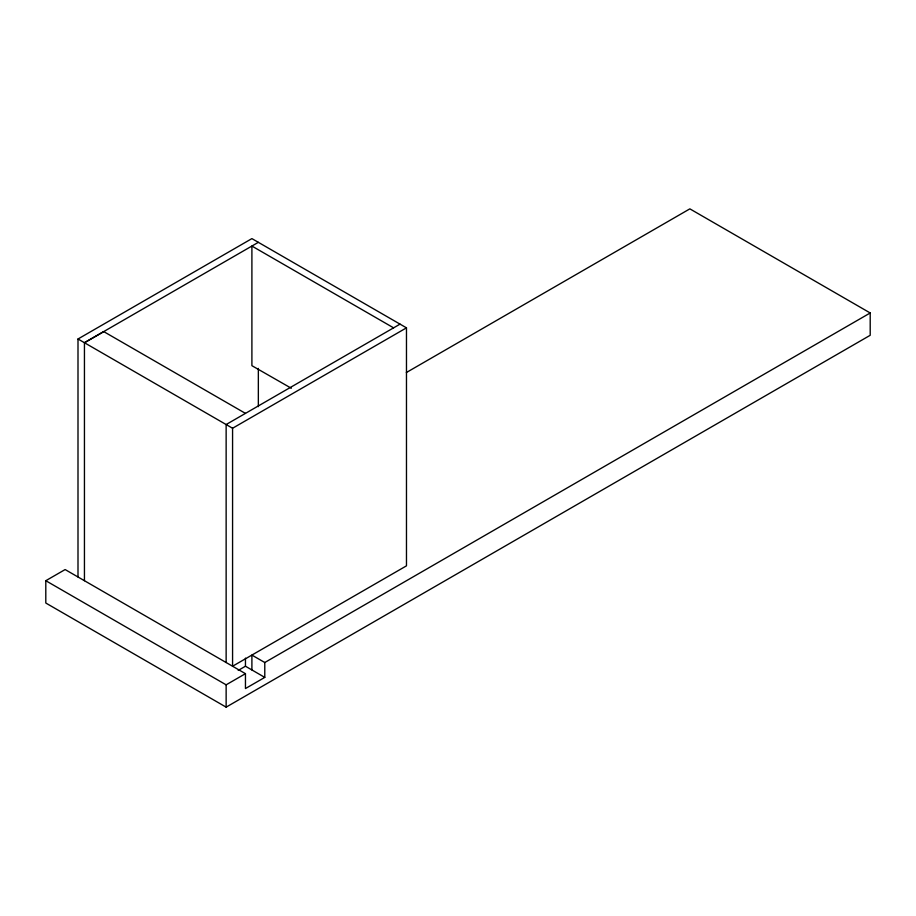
<?xml version="1.0" encoding="UTF-8"?>
<svg xmlns="http://www.w3.org/2000/svg" width="916" height="916" viewBox="0 0 916 916"><rect width="100%" height="100%" fill="white"/><g stroke="black" fill="none" stroke-linecap="round" stroke-linejoin="round"><path stroke-width="1.37" d="M77.997 576.988L77.997 339L251.9 238.607L406.475 327.848L406.475 565.836L232.572 666.23L232.572 428.253L406.475 327.848M84.444 580.71L84.444 342.721L258.346 242.328M400.04 324.127L226.138 424.532L226.138 662.52M45.8 580.71L65.128 569.557L245.454 673.672L245.454 688.546L264.781 677.393L264.781 662.52L870.2 312.974L870.2 335.29L226.138 707.141L45.8 603.026L45.8 580.71L226.138 684.825L245.454 673.672M406.338 372.549L689.862 208.859L870.2 312.974M238.217 670.42L245.454 666.23L264.781 677.393M84.444 342.721L103.76 331.615L245.454 413.379M291.322 388.258L251.9 365.679L251.9 246.049L393.594 327.848M77.997 339L232.572 428.253M264.781 662.52L251.9 655.077L251.9 669.951M258.346 368.404L258.346 406.647M245.454 658.123L245.454 666.23M226.138 684.825L226.138 707.141"/></g></svg>
